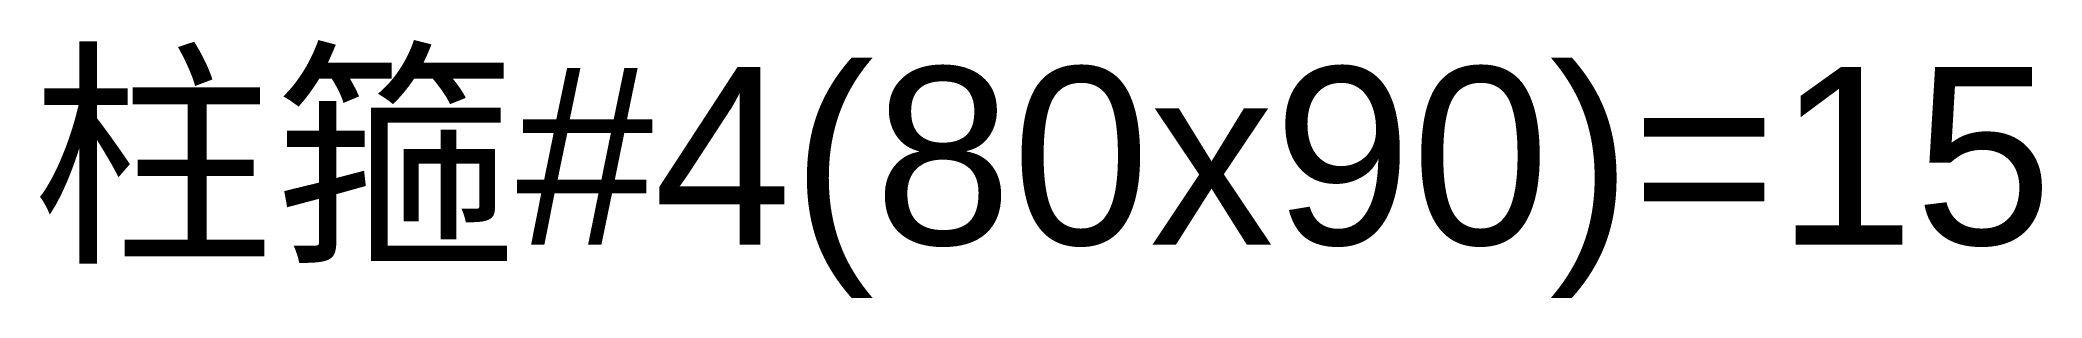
# Model space of a CAD drawing. Header units: millimetres. Extents: x 156 to 551, y 163 to 213.
import ezdxf

# ---------------------------------------------------------------- set-up
doc = ezdxf.new("R2010")
doc.units = ezdxf.units.MM
doc.styles.get("Standard").update_dxf_attribs({"font": 'arial.ttf'})

msp = doc.modelspace()

# ---------------------------------------------------------------- texts
msp.add_text('柱箍#4(80x90)=15', height=35).set_placement((154.46, 173.08))

doc.saveas('drawing.dxf')
